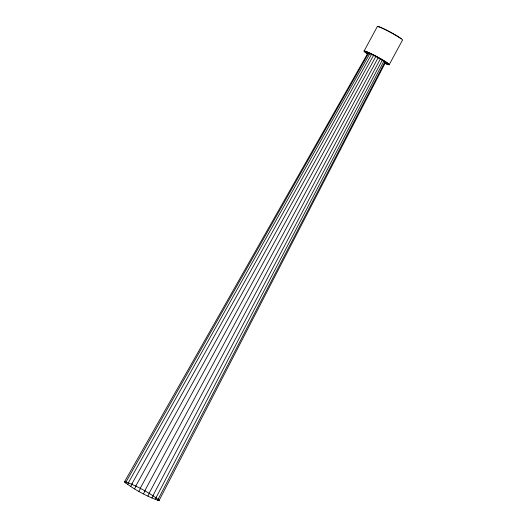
<?xml version="1.0" encoding="UTF-8"?>
<svg xmlns="http://www.w3.org/2000/svg" width="527" height="527" viewBox="0 0 527 527"><rect width="100%" height="100%" fill="white"/><g stroke="black" fill="none" stroke-linecap="round" stroke-linejoin="round"><path stroke-width="0.79" d="M124.438 481.981L124.603 481.592C136.921 485.868 148.818 492.343 159.18 500.261L159.016 500.65C146.697 496.368 134.8 489.893 124.438 481.981L367.925 53.029L373.571 55.335L380.336 58.991L385.454 62.496L384.684 62.561M367.925 53.029L368.353 53.741M159.016 500.65L385.454 62.496M158.166 499.247L384.941 61.982M157.672 500.393L158.429 498.931M156.038 497.679L383.86 61.185M155.248 499.497L156.387 497.31M152.942 495.663L382.286 60.17M151.908 498.035L153.061 495.854M149.082 493.344L380.336 58.991M147.883 496.105L149.424 493.2M144.727 490.868L378.129 57.733M143.443 493.832L144.997 490.933M364.144 50.941L377.437 26.35M389.15 64.788L402.444 40.197A14.4 1.179 28.4 0 0 390.415 32.187A14.4 1.179 28.4 0 0 377.319 26.633M140.175 488.41L375.817 56.488M138.891 491.375L140.465 488.483M135.735 486.138L373.571 55.335M134.537 488.898L136.124 486.013M131.71 484.201L371.528 54.353M130.676 486.573L132.277 483.7M128.371 482.739L369.835 53.616M127.58 484.557L128.786 482.409M125.446 482.995L368.61 53.161M367.938 54.169A14.4 1.179 28.4 0 1 367.82 52.166A14.4 1.179 28.4 0 1 386.126 62.054A14.4 1.179 28.4 0 1 384.644 63.187M367.886 54.024A13.57 1.113 28.4 0 1 368.518 52.581A13.57 1.113 28.4 0 1 385.402 61.699A13.57 1.113 28.4 0 1 384.776 63.148M378.162 26.752A13.57 1.113 28.4 0 1 388.827 31.416A13.57 1.113 28.4 0 1 401.146 38.84"/></g></svg>
